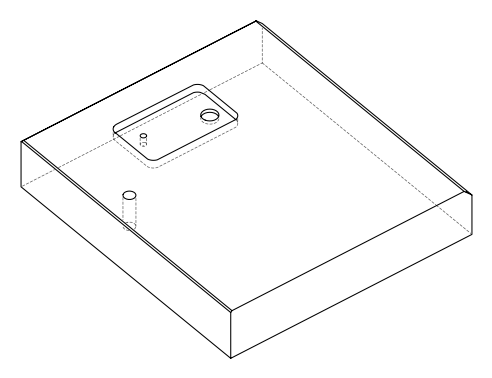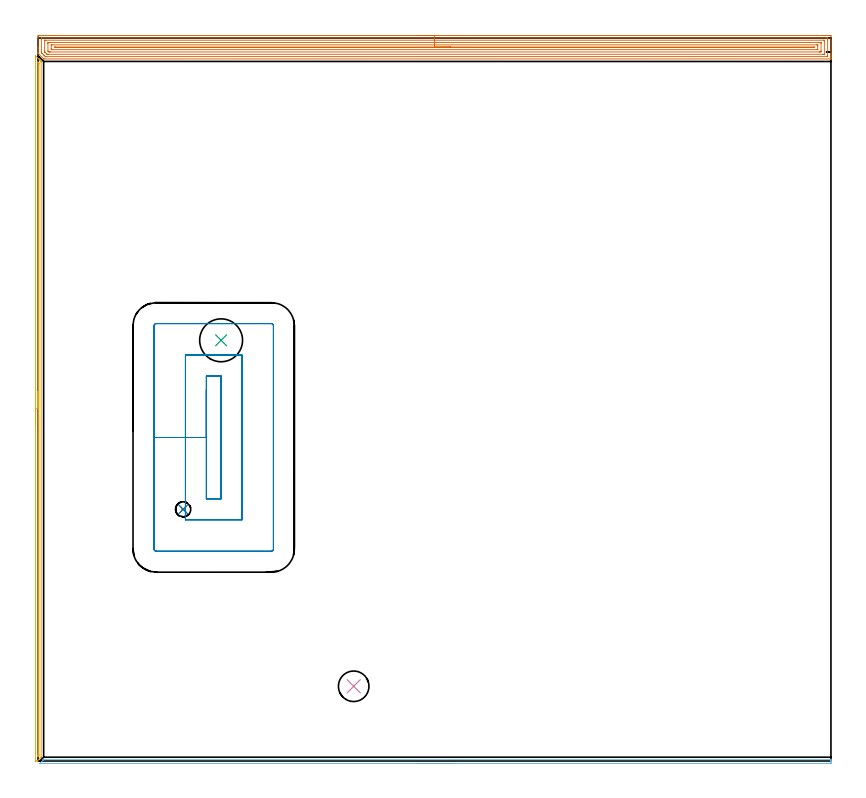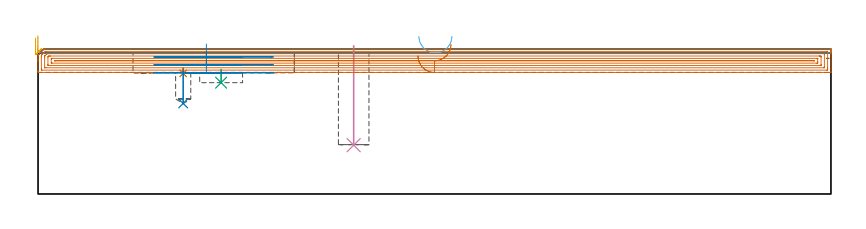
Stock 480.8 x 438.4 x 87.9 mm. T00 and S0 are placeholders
(PLAN: 8 operations, 5 tool changes, 40.2 min)
(1 SPOT_DRILL | STEP1POCKET | NXT0321_9005460120000 | 0.03 min | 1510 mm3)
(2 DRILL_BLIND_HOLE_INTO_CENTER | STEP1POCKET | UGT0301_207 | 0.09 min | 1149 mm3)
(3 INDEXABLE_INSERT_DRILL_BLIND_HOLE_FROM_SOLID | STEP1POCKET_1 | UGT0302_005 | 0.04 min | 10816 mm3)
(4 INDEXABLE_INSERT_DRILL_BLIND_HOLE_FROM_SOLID_1 | STEP1POCKET_2 | NXT0302_008 | 0.24 min | 15580 mm3)
(5 AREA_MILL | FG_CHAMFER_SURFACE | UGT0205_001 | 6.95 min | 2482 mm3)
(6 AREA_MILL_1 | FG_CHAMFER_SURFACE_1 | UGT0205_001 | 3.98 min | 1266 mm3)
(7 AREA_MILL_2 | FG_CHAMFER_SURFACE_2 | UGT0205_001 | 23.23 min | 48451 mm3)
(8 MILL_RECTANGULAR_POCKET | POCKET_RECTANGULAR_STRAIGHT | UGT0201_109 | Follow Part, ap 6.35, ae 75% | 5.69 min | 218546 mm3)
(TOOL NXT0321_9005460120000 | NC Spot Drill, 142deg, 12mm, Carbide, Uncoated | D12 PA142 FL30 Z2)
(TOOL UGT0301_207 | Twist Drill 9.2 mm | D9.2 PA118 FL80 Z2)
(TOOL UGT0302_005 | Indexable Insert Drill 26mm | D26 PA180 FL50 Z2)
(TOOL NXT0302_008 | Index. Insert Drill 18.5mm [880-D1850L25-05] | D18.5 PA176 FL93 Z2)
(TOOL UGT0205_001 | Chamfer Mill 20 x 3 x 45 deg. | D20 FL50 Z2)
(TOOL UGT0201_109 | End Mill 25.4 mm | D25.4 FL25 Z2)
(OP 1 SPOT_DRILL)
G17 G21 G94 G90
T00 M6
G54
G17 G0 G90 X88. Y152.6 S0 M3
G43 Z97.9 H0
G94 G81 G98 Z73.104 F250. R76.5
G80
M5
M2
(OP 2 DRILL_BLIND_HOLE_INTO_CENTER)
G17 G21 G94 G90
T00 M6
G54
G17 G0 G90 X88. Y152.6 S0 M3
G43 Z97.9 H0
G94 G81 G98 Z54.9 F250. R75.5
G80
M5
M2
(OP 3 INDEXABLE_INSERT_DRILL_BLIND_HOLE_FROM_SOLID)
G17 G21 G94 G90
T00 M6
G54
G17 G0 G90 X111. Y255.1 S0 M3
G43 Z97.9 H0
G94 G81 G98 Z67.5 F250. R75.5
G80
M5
M2
(OP 4 INDEXABLE_INSERT_DRILL_BLIND_HOLE_FROM_SOLID_1)
G17 G21 G94 G90
T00 M6
G54
G17 G0 G90 X191.4 Y45.3 S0 M3
G43 Z97.9 H1
G94 G81 G98 Z29.6 F250. R89.9
G80
M5
M2
(OP 5 AREA_MILL)
G17 G21 G94 G90
T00 M6
G54
G17 G0 G90 X-1.5 Y203.8 S1061 M3
G43 Z97.9 H0
Z94.5
G94 G1 Y203.838 Z93.628 F250.
Y203.952 Z92.763
Y204.141 Z91.912
Y204.403 Z91.08
Y204.737 Z90.274
Y205.14 Z89.5
Y205.608 Z88.764
Y206.14 Z88.072
Y206.729 Z87.429
Y207.372 Z86.84
Y208.064 Z86.308
Y208.8 Z85.84
Y209.574 Z85.437
Y210.38 Z85.103
Y211.212 Z84.841
Y212.063 Z84.652
Y212.928 Z84.538
Y213.8 Z84.5
X-1.499 Y427.571 Z84.499
X-1.494 Y427.583 Z84.503
X-1.475 Y427.571 Z84.523
X-1.372 Y427.472 Z84.627
X0.019 Y426.082 Z86.018
X0.2 Y425.902 Z86.196
X0.705 Y425.395 Z86.705
X0.913 Y425.188 Z86.911
X1.077 Y425.026 Z87.071
X1.234 Y424.867 Z87.232
X1.36 Y424.741 Z87.358
X1.515 Y424.587 Z87.51
X1.805 Y424.294 Z87.803
X1.894 Y424.202 Z87.892
X1.9 Y423.4 Z87.9
Y2.412
X1.896 Y2.306 Z87.889
X1.828 Y2.226 Z87.824
X-0.238 Y0.161 Z85.761
X-0.391 Y0.006 Z85.601
X-0.411 Y0.002 Z85.581
X-0.587 Y0. Z85.413
X-1.295 Z84.705
X-1.346 Z84.653
X-1.494 Y0.01 Z84.505
X-1.5 Y0.042 Z84.5
Y213.8
X-0.086 Z85.914
X-0.085 Y423.634 Z85.915
X-0.084 Y423.693 Z85.916
X-0.083 Y423.721 Z85.917
X-0.081 Y423.722 Z85.919
X-0.074 Y423.717 Z85.926
X-0.013 Y423.66 Z85.987
X0.248 Y423.4 Z86.248
X0.443 Y423.198 Z86.443
X0.475 Y423.163 Z86.475
X0.479 Y423.098 Z86.479
X0.482 Y422.953 Z86.482
X0.485 Y422.662 Z86.485
X0.486 Y422.506 Z86.486
Y4.044
X0.484 Y3.464 Z86.484
X0.481 Y3.383 Z86.481
X0.479 Y3.349 Z86.479
X0.447 Y3.306 Z86.447
X0.331 Y3.188 Z86.331
X0.1 Y2.961 Z86.1
X-0.079 Y2.823 Z85.921
X-0.084 Y3.149 Z85.916
X-0.086 Y4.044 Z85.914
Y213.8
Y214.672 Z85.952
Y215.536 Z86.066
Y216.388 Z86.255
Y217.22 Z86.517
Y218.026 Z86.851
Y218.8 Z87.254
Y219.536 Z87.723
Y220.228 Z88.254
Y220.871 Z88.843
Y221.46 Z89.486
Y221.992 Z90.178
Y222.46 Z90.914
Y222.863 Z91.688
Y223.197 Z92.494
Y223.459 Z93.326
Y223.648 Z94.178
Y223.762 Z95.043
Y223.8 Z95.914
G0 Z97.9
M5
M2
(OP 6 AREA_MILL_1)
G17 G21 G94 G90
T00 M6
G54
G17 G0 G90 X250.95 Y-1.5 S1061 M3
G43 Z97.9 H0
Z95.6
G94 G1 X250.912 Z94.728 F250.
X250.798 Z93.864
X250.609 Z93.012
X250.347 Z92.18
X250.013 Z91.374
X249.61 Z90.6
X249.142 Z89.864
X248.61 Z89.172
X248.021 Z88.529
X247.378 Z87.94
X246.686 Z87.408
X245.95 Z86.94
X245.176 Z86.537
X244.37 Z86.203
X243.538 Z85.941
X242.687 Z85.752
X241.822 Z85.638
X240.95 Z85.6
X1.218 Y-1.499 Z85.599
X1.142 Y-1.495 Z85.603
X1.119 Y-1.492 Z85.604
X1.182 Y-1.417 Z85.681
X3.198 Y0.598 Z87.698
X3.358 Y0.756 Z87.851
X3.406 Y0.796 Z87.889
X3.52 Y0.8 Z87.9
X480.616
X480.79 Y0.797 Z87.889
X480.796 Y0.687 Z87.779
X480.8 Y0.569 Z87.669
Y0.365 Z87.464
Y-0.35 Z86.745
Y-0.707 Z86.389
X480.797 Y-1.219 Z85.877
X480.795 Y-1.491 Z85.605
X480.757 Y-1.493 Z85.604
X480.472 Y-1.5 Z85.6
X240.95
X240.078 Z85.638
X239.214 Z85.752
X238.362 Z85.941
X237.53 Z86.203
X236.724 Z86.537
X235.95 Z86.94
X235.214 Z87.408
X234.522 Z87.94
X233.879 Z88.529
X233.29 Z89.172
X232.759 Z89.864
X232.29 Z90.6
X231.887 Z91.374
X231.553 Z92.18
X231.291 Z93.012
X231.102 Z93.864
X230.988 Z94.728
X230.95 Z95.6
G0 Z97.9
M5
M2
(OP 7 AREA_MILL_2)
G17 G21 G94 G90
T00 M6
G54
G17 G0 G90 X230.4 Y439.9 S1061 M3
G43 Z97.9 H0
Z83.7
G94 G1 X230.438 Z82.828 F250.
X230.552 Z81.964
X230.741 Z81.112
X231.003 Z80.28
X231.337 Z79.474
X231.74 Z78.7
X232.208 Z77.964
X232.74 Z77.272
X233.329 Z76.629
X233.972 Z76.04
X234.664 Z75.508
X235.4 Z75.04
X236.174 Z74.637
X236.98 Z74.303
X237.812 Z74.041
X238.664 Z73.852
X239.528 Z73.738
X240.4 Z73.7
X480.186
X480.603 Y439.895 Z73.703
X480.79 Y439.892 Z73.706
X480.8 Y439.7 Z73.897
Y428.826 Z84.769
Y428.273 Z85.323
Y427.942 Z85.654
Y427.39 Z86.206
Y427.059 Z86.536
Y426.397 Z87.202
Y426.057 Z87.543
X480.792 Y425.712 Z87.879
X480.791 Y425.703 Z87.888
X480.634 Y425.7 Z87.9
X4.186
X3.411 Y425.703 Z87.893
X3.397 Y425.705 Z87.891
X3.293 Y425.807 Z87.791
X0.132 Y428.967 Z84.63
X0.061 Y429.036 Z84.557
X0.01 Y429.098 Z84.493
X0.002 Y429.153 Z84.438
X0. Y429.598 Z84.001
Y429.93 Z83.67
Y430.592 Z83.003
Y431.806 Z81.791
Y432.358 Z81.236
Y432.966 Z80.63
Y439.148 Z74.449
X0.003 Y439.424 Z74.173
X0.009 Y439.892 Z73.706
X0.138 Y439.895 Z73.703
X0.614 Y439.9 Z73.7
X240.4
Y438.486 Z75.114
X478.4 Y438.485 Z75.115
X478.457
X478.783 Y438.479 Z75.121
X478.79 Y438.374 Z75.226
X478.797 Y438.148 Z75.452
X478.799 Y437.658 Z75.942
X478.8 Y437.262 Z76.338
X478.799 Y427.942 Z85.658
X478.798 Y427.549 Z86.051
X478.79 Y427.152 Z86.448
X478.784 Y427.12 Z86.48
X478.765 Y427.119 Z86.481
X478.714 Y427.116 Z86.484
X478.609 Y427.115 Z86.485
X478.4 Y427.114 Z86.486
X5.024
X4.605 Y427.117 Z86.483
X4.501 Y427.119 Z86.481
X4.453 Y427.121 Z86.479
X4.39 Y427.172 Z86.428
X4.186 Y427.367 Z86.233
X3.608 Y427.942 Z85.658
X3.293 Y428.257 Z85.343
X2.724 Y428.826 Z84.774
X2.4 Y429.15 Z84.45
X2.121 Y429.432 Z84.168
X2.054 Y429.503 Z84.097
X2.024 Y429.538 Z84.062
X2.01 Y429.578 Z84.022
X2.007 Y429.709 Z83.891
X2.001 Y430.103 Z83.497
Y437.658 Z75.942
X2.002 Y438.051 Z75.549
X2.01 Y438.448 Z75.152
X2.016 Y438.48 Z75.12
X2.035 Y438.482 Z75.118
X2.086 Y438.484 Z75.116
X2.191 Y438.485 Z75.115
X2.4 Y438.486 Z75.114
X240.4
Y437.072 Z76.528
X476.314 Y437.071 Z76.529
X476.614 Y437.069 Z76.531
X476.714 Y437.068 Z76.532
X476.784 Y437.065 Z76.535
X476.79 Y436.958 Z76.642
X476.796 Y436.774 Z76.826
X476.799 Y436.591 Z77.009
Y428.826 Z84.774
Y428.643 Z84.957
X476.794 Y428.58 Z85.02
X476.79 Y428.537 Z85.063
X476.763 Y428.536 Z85.065
X476.614 Y428.533 Z85.067
X476.021 Y428.529 Z85.071
X6.273
X5.972 Y428.53 Z85.07
X5.672 Y428.533 Z85.067
X5.477 Y428.535 Z85.065
X5.377 Y428.63 Z84.97
X5.175 Y428.826 Z84.774
X4.186 Y429.813 Z83.787
X4.09 Y429.912 Z83.688
X4.044 Y429.963 Z83.637
X4.024 Y429.987 Z83.613
X4.01 Y430.04 Z83.56
X4.003 Y430.408 Z83.192
X4.001 Y430.592 Z83.008
Y436.774 Z76.826
Y436.957 Z76.643
X4.006 Y437.02 Z76.58
X4.01 Y437.063 Z76.537
X4.037 Y437.065 Z76.535
X4.186 Y437.067 Z76.533
X4.779 Y437.071 Z76.529
X240.4 Y437.072 Z76.528
Y435.657 Z77.943
X473.935
X474.173 Y435.656 Z77.944
X474.68 Y435.65 Z77.95
X474.79 Y435.638 Z77.962
X474.794 Y435.441 Z78.159
X474.8 Y435.036 Z78.564
Y430.592 Z83.008
X474.794 Y430.164 Z83.436
X474.79 Y429.957 Z83.643
X474.584 Y429.95 Z83.65
X473.935 Y429.944 Z83.656
X473.698 Y429.943 Z83.657
X7.522
X6.865 Y429.946 Z83.654
X6.622 Y429.95 Z83.65
X6.5 Y429.961 Z83.639
X6.345 Y430.107 Z83.493
X6.269 Y430.181 Z83.419
X6.224 Y430.227 Z83.373
X6.139 Y430.319 Z83.281
X6.01 Y430.465 Z83.135
X6.001 Y430.564 Z83.036
X6. Y435.008 Z78.592
X6.006 Y435.436 Z78.164
X6.01 Y435.643 Z77.957
X6.216 Y435.651 Z77.949
X6.865 Y435.656 Z77.944
X7.102 Y435.657 Z77.943
X240.4
Y434.243 Z79.357
X472.268
X472.507 Y434.241 Z79.359
X472.667 Y434.239 Z79.361
X472.786 Y434.236 Z79.364
X472.79 Y434.216 Z79.384
X472.793 Y434.125 Z79.475
X472.8 Y433.481 Z80.119
X472.799 Y431.715 Z81.885
X472.793 Y431.475 Z82.125
X472.79 Y431.396 Z82.204
X472.779 Y431.364 Z82.236
X472.268 Y431.357 Z82.243
X8.532
X8.293 Y431.359 Z82.241
X8.133 Y431.361 Z82.239
X8.014 Y431.364 Z82.236
X8.01 Y431.384 Z82.216
X8.007 Y431.475 Z82.125
X8. Y432.119 Z81.481
X8.001 Y433.885 Z79.715
X8.007 Y434.125 Z79.475
X8.01 Y434.204 Z79.396
X8.021 Y434.236 Z79.364
X8.532 Y434.243 Z79.357
X240.4
Y432.829 Z80.771
X470.362
X470.784 Y432.825 Z80.775
X470.79 Y432.822 Z80.778
X470.794 Y432.814 Z80.786
X470.783 Y432.778 Z80.822
X470.745 Y432.777 Z80.823
X470.362 Y432.773 Z80.827
X469.945 Y432.772 Z80.828
X469.528 Y432.771 Z80.829
X10.855
X10.438 Y432.772 Z80.828
X10.016 Y432.775 Z80.825
X10.01 Y432.778 Z80.822
X10.006 Y432.785 Z80.815
X10.02 Y432.822 Z80.778
X10.064 Y432.824 Z80.776
X10.166 Y432.827 Z80.773
X10.379 Y432.829 Z80.771
X10.438
X240.4
X241.272 Z80.809
X242.136 Z80.923
X242.988 Z81.112
X243.82 Z81.374
X244.626 Z81.708
X245.4 Z82.111
X246.136 Z82.58
X246.828 Z83.111
X247.471 Z83.7
X248.06 Z84.343
X248.592 Z85.035
X249.06 Z85.771
X249.463 Z86.545
X249.797 Z87.351
X250.059 Z88.183
X250.248 Z89.035
X250.362 Z89.899
X250.4 Z90.771
G0 Z97.9
M5
M2
(OP 8 MILL_RECTANGULAR_POCKET)
G17 G21 G94 G90
T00 M6
G54
G17 G0 G90 X102.05 Y225.31 S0 M3
G43 Z97.9 H0
Z90.9
G94 G1 Y196.2 Z83.1 F250.
Y158.95 F500.
X110.95
Y233.45
X102.05
Y196.2
X89.35
Y146.25
X123.65
Y246.15
X89.35
Y196.2
X70.3
Y128.5
G3 X71.6 Y127.2 R1.3
G1 X141.4
G3 X142.7 Y128.5 R1.3
G1 Y263.9
G3 X141.4 Y265.2 R1.3
G1 X71.6
G3 X70.3 Y263.9 R1.3
G1 Y196.2
Y195.2
G0 X102.05 Y225.31 Z86.1
G1 Y196.2 Z78.3 F250.
Y158.95 F500.
X110.95
Y233.45
X102.05
Y196.2
X89.35
Y146.25
X123.65
Y246.15
X89.35
Y196.2
X70.3
Y128.5
G3 X71.6 Y127.2 R1.3
G1 X141.4
G3 X142.7 Y128.5 R1.3
G1 Y263.9
G3 X141.4 Y265.2 R1.3
G1 X71.6
G3 X70.3 Y263.9 R1.3
G1 Y196.2
Y195.2
G0 X102.05 Y225.31 Z81.3
G1 Y196.2 Z73.5 F250.
Y158.95 F500.
X110.95
Y233.45
X102.05
Y196.2
X89.35
Y146.25
X123.65
Y246.15
X89.35
Y196.2
X70.3
Y128.5
G3 X71.6 Y127.2 R1.3
G1 X141.4
G3 X142.7 Y128.5 R1.3
G1 Y263.9
G3 X141.4 Y265.2 R1.3
G1 X71.6
G3 X70.3 Y263.9 R1.3
G1 Y196.2
Y195.2
G0 Z97.9
M5
M2
